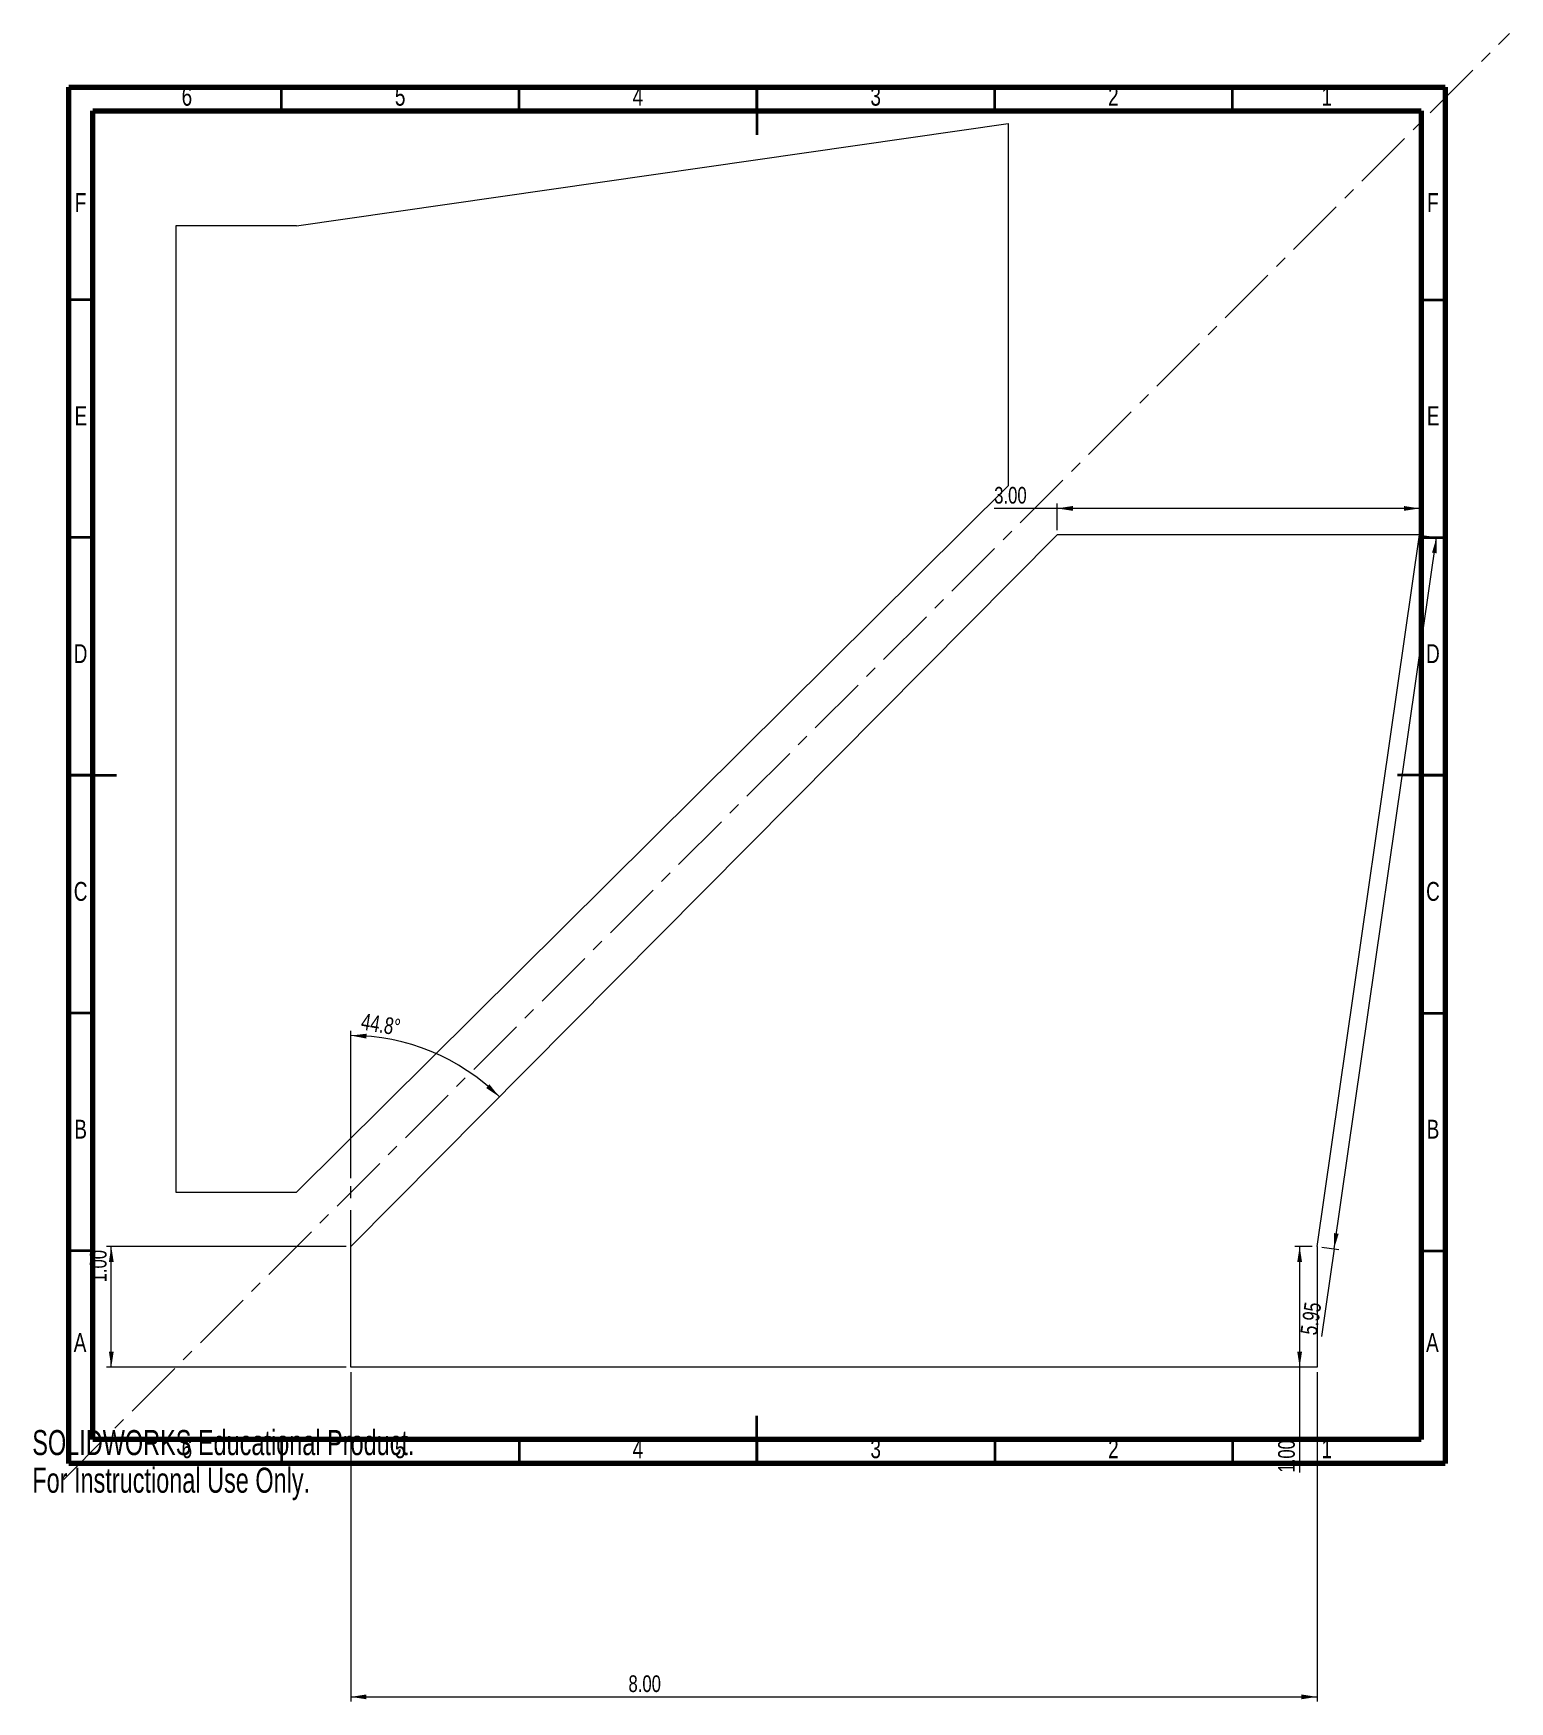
# Model space of a CAD drawing. Header units: inches. Extents: x 0 to 46.4, y -1.7 to 12.1.
# Drawn here: x 0.01 to 12.23, y -1.67 to 12.14 of the extents above.
import ezdxf

# ---------------------------------------------------------------- set-up
doc = ezdxf.new("R2010")
doc.units = ezdxf.units.IN
doc.header["$MEASUREMENT"] = 0
doc.linetypes.add('CENTERX2', pattern=[0.8, 0.5, -0.1, 0.1, -0.1])
doc.styles.add('SLDTEXTSTYLE0', font='TXT', dxfattribs={"width": 0.75})
doc.styles.add('SLDTEXTSTYLE3', font='TXT', dxfattribs={"width": 0.7})
doc.dimstyles.new('SLDDIMSTYLE0', dxfattribs={"dimtxt": 0.137795, "dimasz": 0.13, "dimexe": 0, "dimexo": 0.0625, "dimgap": 0.034449, "dimtad": 1, "dimrnd": 1e-09, "dimzin": 4, "dimdsep": 46, "dimtxsty": 'SLDTEXTSTYLE0', "dimsah": 1, "dimcen": 0.09, "dimadec": 0, "dimazin": 1, "dimtfac": 1, "dimtofl": 0, "dimtmove": 0, "dimatfit": 3, "dimfxl": 1, "dimfrac": 2, "dimtolj": 1, "dimtzin": 12, "dimarcsym": 0})
doc.dimstyles.new('SLDDIMSTYLE1', dxfattribs={"dimtxt": 0.137795, "dimasz": 0.13, "dimexe": 0, "dimexo": 0.0625, "dimgap": 0.034449, "dimtad": 1, "dimrnd": 1e-09, "dimzin": 12, "dimdsep": 46, "dimtxsty": 'SLDTEXTSTYLE0', "dimsah": 1, "dimcen": 0.09, "dimadec": 0, "dimazin": 3, "dimtfac": 1, "dimtofl": 0, "dimtmove": 0, "dimatfit": 3, "dimfxl": 1, "dimfrac": 2, "dimtolj": 1, "dimtzin": 12, "dimarcsym": 0})
doc.dimstyles.new('SLDDIMSTYLE2', dxfattribs={"dimtxt": 0.137795, "dimasz": 0.13, "dimexe": 0, "dimexo": 0.0625, "dimgap": 0.034449, "dimtad": 1, "dimdec": 4, "dimzin": 12, "dimdsep": 46, "dimtxsty": 'SLDTEXTSTYLE0', "dimsah": 1, "dimcen": 0.09, "dimazin": 3, "dimtfac": 1, "dimtofl": 0, "dimtmove": 0, "dimatfit": 3, "dimfxl": 1, "dimfrac": 2, "dimtolj": 1, "dimtzin": 12, "dimarcsym": 0})

# ---------------------------------------------------------------- blocks, each defined once
blk = doc.blocks.new('_D')
at = {"color": 7, "linetype": 'Continuous', "lineweight": 0}
for p, q in [((2.637, 1.059), (2.637, -1.669)), ((10.637, 1.059), (10.637, -1.669)), ((2.637, -1.63), (10.637, -1.63))]:
    blk.add_line(p, q, dxfattribs=at)
at = {"color": 7, "linetype": 'Continuous', "lineweight": 18}
for points in [[(2.637, -1.63), (2.767, -1.65), (2.767, -1.61)], [(10.637, -1.63), (10.507, -1.61), (10.507, -1.65)]]:
    blk.add_solid(points, dxfattribs=at)
at = {"color": 7, "linetype": 'Continuous', "lineweight": 18, "insert": (4.936, -1.452), "char_height": 0.1378, "attachment_point": 1, "style": 'SLDTEXTSTYLE0'}
blk.add_mtext('8.00', dxfattribs=at)
blk = doc.blocks.new('_D_1')
at = {"color": 7, "linetype": 'Continuous', "lineweight": 0}
for p, q in [((8.486, 8.209), (7.964, 8.209)), ((8.486, 8.028), (8.486, 8.249)), ((11.486, 8.209), (8.486, 8.209)), ((11.486, 8.028), (11.486, 8.249))]:
    blk.add_line(p, q, dxfattribs=at)
at = {"color": 7, "linetype": 'Continuous', "lineweight": 18}
for points in [[(8.486, 8.209), (8.616, 8.189), (8.616, 8.229)], [(11.486, 8.209), (11.356, 8.229), (11.356, 8.189)]]:
    blk.add_solid(points, dxfattribs=at)
at = {"color": 7, "linetype": 'Continuous', "lineweight": 18, "insert": (7.964, 8.387), "char_height": 0.1378, "attachment_point": 1, "style": 'SLDTEXTSTYLE0'}
blk.add_mtext('3.00', dxfattribs=at)
blk = doc.blocks.new('_D_2')
at = {"color": 7, "linetype": 'Continuous', "lineweight": 0}
for p, q in [((10.598, 2.099), (10.453, 2.099)), ((10.493, 2.099), (10.493, 1.099)), ((10.598, 1.099), (10.453, 1.099)), ((10.493, 1.099), (10.493, 0.227))]:
    blk.add_line(p, q, dxfattribs=at)
at = {"color": 7, "linetype": 'Continuous', "lineweight": 18}
for points in [[(10.493, 2.099), (10.473, 1.969), (10.513, 1.969)], [(10.493, 1.099), (10.513, 1.229), (10.473, 1.229)]]:
    blk.add_solid(points, dxfattribs=at)
at = {"color": 7, "linetype": 'Continuous', "lineweight": 18, "insert": (10.315, 0.227), "char_height": 0.1378, "attachment_point": 1, "rotation": 90, "style": 'SLDTEXTSTYLE0'}
blk.add_mtext('1.00', dxfattribs=at)
blk = doc.blocks.new('_D_3')
at = {"color": 7, "linetype": 'Continuous', "lineweight": 0}
for p, q in [((2.598, 2.099), (0.615, 2.099)), ((0.654, 1.099), (0.654, 2.099)), ((2.598, 1.099), (0.615, 1.099))]:
    blk.add_line(p, q, dxfattribs=at)
at = {"color": 7, "linetype": 'Continuous', "lineweight": 18}
for points in [[(0.654, 2.099), (0.634, 1.969), (0.674, 1.969)], [(0.654, 1.099), (0.674, 1.229), (0.634, 1.229)]]:
    blk.add_solid(points, dxfattribs=at)
at = {"color": 7, "linetype": 'Continuous', "lineweight": 18, "insert": (0.477, 1.801), "char_height": 0.1378, "attachment_point": 1, "rotation": 90, "style": 'SLDTEXTSTYLE0'}
blk.add_mtext('1.00', dxfattribs=at)
blk = doc.blocks.new('_D_4')
at = {"color": 7, "linetype": 'Continuous', "lineweight": 0}
for p, q in [((10.778, 2.079), (11.627, 7.969)), ((11.525, 7.983), (11.666, 7.963)), ((10.778, 2.079), (10.673, 1.353)), ((10.676, 2.093), (10.817, 2.073))]:
    blk.add_line(p, q, dxfattribs=at)
at = {"color": 7, "linetype": 'Continuous', "lineweight": 18}
for points in [[(11.627, 7.969), (11.589, 7.843), (11.628, 7.837)], [(10.778, 2.079), (10.816, 2.204), (10.777, 2.21)]]:
    blk.add_solid(points, dxfattribs=at)
at = {"color": 7, "linetype": 'Continuous', "lineweight": 18, "insert": (10.498, 1.379), "char_height": 0.1378, "attachment_point": 1, "rotation": 81.7966, "style": 'SLDTEXTSTYLE0'}
blk.add_mtext('5.95', dxfattribs=at)
blk = doc.blocks.new('_D_5')
at = {"color": 7, "linetype": 'Continuous', "lineweight": 0}
blk.add_line((2.637, 2.664), (2.637, 3.884), dxfattribs=at)
at = {"color": 7, "linetype": 'Continuous', "lineweight": 18}
blk.add_arc((2.637, 2.099), 1.746, 45.2, 90, dxfattribs=at)
for points in [[(2.637, 3.845), (2.766, 3.82), (2.768, 3.86)], [(3.867, 3.338), (3.785, 3.441), (3.758, 3.411)]]:
    blk.add_solid(points, dxfattribs=at)
at = {"color": 7, "linetype": 'Continuous', "lineweight": 18, "insert": (2.737, 4.032), "char_height": 0.1378, "attachment_point": 1, "rotation": 350.6596, "style": 'SLDTEXTSTYLE0'}
blk.add_mtext('44.8°', dxfattribs=at)

msp = doc.modelspace()

# ---------------------------------------------------------------- linework, layer by layer
at = {"color": 7, "linetype": 'CENTERX2', "lineweight": 18}
for p, q in [((0.26046, 0.17061), (12.23168, 12.14183)), ((2.63691, 1.09884), (2.63691, 2.62457))]:
    msp.add_line(p, q, dxfattribs=at)
at = {"color": 7, "linetype": 'Continuous', "lineweight": 70}
for p, q in [((0.30315, 0.30315), (0.30315, 11.69685)), ((0.30315, 11.69685), (11.69685, 11.69685)), ((11.69685, 11.69685), (11.69685, 0.30315)), ((0.5, 0.5), (0.5, 11.5)), ((0.5, 11.5), (11.5, 11.5)), ((11.5, 11.5), (11.5, 0.5)), ((11.5, 0.5), (0.5, 0.5)), ((11.69685, 0.30315), (0.30315, 0.30315))]:
    msp.add_line(p, q, dxfattribs=at)
at = {"color": 7, "linetype": 'Continuous', "lineweight": 35}
for p, q in [((2.06299, 11.5), (2.06299, 11.69685)), ((4.0315, 11.5), (4.0315, 11.69685)), ((6, 11.69689), (6, 11.30311)), ((6, 11.5), (6, 11.69685)), ((7.9685, 11.5), (7.9685, 11.69685)), ((9.93701, 11.5), (9.93701, 11.69685)), ((0.5, 9.93701), (0.30315, 9.93701)), ((11.5, 9.93701), (11.69685, 9.93701)), ((0.5, 7.9685), (0.30315, 7.9685)), ((11.5, 7.9685), (11.69685, 7.9685)), ((0.30311, 6), (0.69689, 6)), ((0.5, 6), (0.30315, 6)), ((11.69689, 6), (11.30311, 6)), ((11.5, 6), (11.69685, 6)), ((0.5, 4.0315), (0.30315, 4.0315)), ((11.5, 4.0315), (11.69685, 4.0315)), ((0.5, 2.06299), (0.30315, 2.06299)), ((11.5, 2.06299), (11.69685, 2.06299)), ((6, 0.30311), (6, 0.69689)), ((2.06299, 0.5), (2.06299, 0.30315)), ((4.0315, 0.5), (4.0315, 0.30315)), ((6, 0.5), (6, 0.30315)), ((7.9685, 0.5), (7.9685, 0.30315)), ((9.93701, 0.5), (9.93701, 0.30315))]:
    msp.add_line(p, q, dxfattribs=at)
at = {"color": 7, "linetype": 'Continuous', "lineweight": 18}
for p, q in [((2.18869, 10.54706), (8.0788, 11.39619)), ((8.0788, 11.39619), (8.0788, 8.39619)), ((2.18869, 10.54706), (1.18869, 10.54706)), ((1.18869, 10.54706), (1.18869, 2.54706)), ((2.18869, 2.54706), (8.0788, 8.39619)), ((2.63691, 2.09884), (8.48604, 7.98895)), ((11.48604, 7.98895), (8.48604, 7.98895)), ((10.63691, 2.09884), (11.48604, 7.98895)), ((1.18869, 2.54706), (2.18869, 2.54706)), ((2.63691, 1.09884), (2.63691, 2.09884)), ((10.63691, 2.09884), (10.63691, 1.09884)), ((10.63691, 1.09884), (2.63691, 1.09884))]:
    msp.add_line(p, q, dxfattribs=at)

# ---------------------------------------------------------------- texts
at = {"color": 7, "linetype": 'Continuous', "lineweight": 0, "char_height": 0.15625, "attachment_point": 2, "style": 'SLDTEXTSTYLE0'}
for s, insert in [('6', (1.27992, 11.69922)), ('5', (3.04567, 11.69922)), ('4', (5.01417, 11.69922)), ('3', (6.98268, 11.69922)), ('2', (8.95118, 11.69922)), ('1', (10.71693, 11.69922)), ('F', (0.39991, 10.8193)), ('F', (11.59676, 10.8193)), ('E', (0.40188, 9.05355)), ('E', (11.59873, 9.05355)), ('D', (0.39971, 7.08505)), ('D', (11.59656, 7.08505)), ('C', (0.39995, 5.11654)), ('C', (11.5968, 5.11654)), ('B', (0.40042, 3.14804)), ('B', (11.59727, 3.14804)), ('A', (0.39526, 1.38229)), ('A', (11.59211, 1.38229)), ('6', (1.27992, 0.50237)), ('5', (3.04567, 0.50237)), ('4', (5.01417, 0.50237)), ('3', (6.98268, 0.50237)), ('2', (8.95118, 0.50237)), ('1', (10.71693, 0.50237))]:
    msp.add_mtext(s, dxfattribs=dict(at, insert=insert))
at = {"color": 7, "linetype": 'Continuous', "char_height": 0.2076, "attachment_point": 1, "style": 'SLDTEXTSTYLE3'}
for s, insert in [('SOLIDWORKS Educational Product.', (0, 0.57901)), ('For Instructional Use Only.', (0, 0.26761))]:
    msp.add_mtext(s, dxfattribs=dict(at, insert=insert))

# ---------------------------------------------------------------- dimensions: what is measured, and where the dimension line sits
at = {"color": 7, "linetype": 'Continuous', "lineweight": 18}
for base, p1, p2, picture, middle in [((8.48604, 8.20946), (11.48604, 7.98895), (8.48604, 7.98895), '_D_1', (8.1426, 8.20946)), ((10.63691, -1.63009), (2.63691, 1.09884), (10.63691, 1.09884), '_D', (5.1138, -1.63009))]:
    dim = msp.add_linear_dim(base=base, p1=p1, p2=p2, dimstyle='SLDDIMSTYLE0', dxfattribs=at)
    dim.commit()
    dim.dimension.update_dxf_attribs({"geometry": picture, "text_midpoint": middle, "dimtype": 160})
dim = msp.add_angular_dim_2l(base=(3.30222, 3.71302), line1=((8.48604, 7.98895), (2.63691, 2.09884)), line2=((2.63691, 2.62457), (2.63691, 1.09884)), dimstyle='SLDDIMSTYLE2', dxfattribs=at)
dim.commit()
dim.dimension.update_dxf_attribs({"geometry": '_D_5', "text_midpoint": (2.92027, 3.8216), "dimtype": 162})
for base, p1, p2, angle, dimstyle, picture, middle in [((11.62702, 7.96863), (10.63691, 2.09884), (11.48604, 7.98895), 81.796636, 'SLDDIMSTYLE1', '_D_4', (10.69876, 1.52962)), ((0.65439, 2.09884), (2.63691, 1.09884), (2.63691, 2.09884), 90, 'SLDDIMSTYLE0', '_D_3', (0.65439, 1.97963)), ((10.49268, 1.09884), (10.63691, 2.09884), (10.63691, 1.09884), 90, 'SLDDIMSTYLE0', '_D_2', (10.49268, 0.40483))]:
    dim = msp.add_linear_dim(base=base, p1=p1, p2=p2, angle=angle, dimstyle=dimstyle, dxfattribs=at)
    dim.commit()
    dim.dimension.update_dxf_attribs({"geometry": picture, "text_midpoint": middle, "dimtype": 160})

doc.saveas('drawing.dxf')
